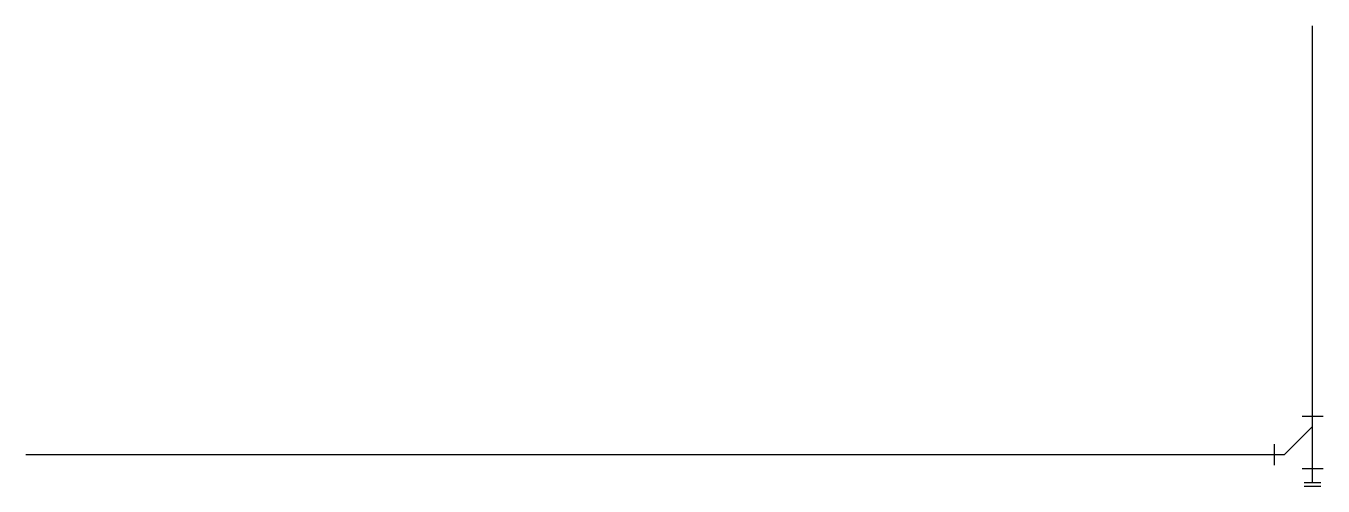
# Model space of a CAD drawing. Units: millimetres at full size, sheet at 1:100. Extents: x -15551 to 2966, y -3940 to 2633.
import ezdxf

# ---------------------------------------------------------------- set-up
doc = ezdxf.new("R2010")
doc.units = ezdxf.units.MM
doc.header["$LTSCALE"] = 100
doc.layers.add('0-0', color=7, linetype='Continuous')

msp = doc.modelspace()

# ---------------------------------------------------------------- linework, layer by layer
at = {"layer": '0-0'}
for p, q in [((2816.3, -3889.8), (2816.3, 2632.7)), ((2666.3, -2939.8), (2966.3, -2939.8)), ((2416.3, -3489.8), (2816.3, -3089.8)), ((-15551, -3489.8), (2416.3, -3489.8)), ((2266.3, -3339.8), (2266.3, -3639.8)), ((2666.3, -3689.8), (2966.3, -3689.8)), ((2696.3, -3889.8), (2936.3, -3889.8)), ((2696.3, -3939.8), (2936.3, -3939.8))]:
    msp.add_line(p, q, dxfattribs=at)

doc.saveas('drawing.dxf')
